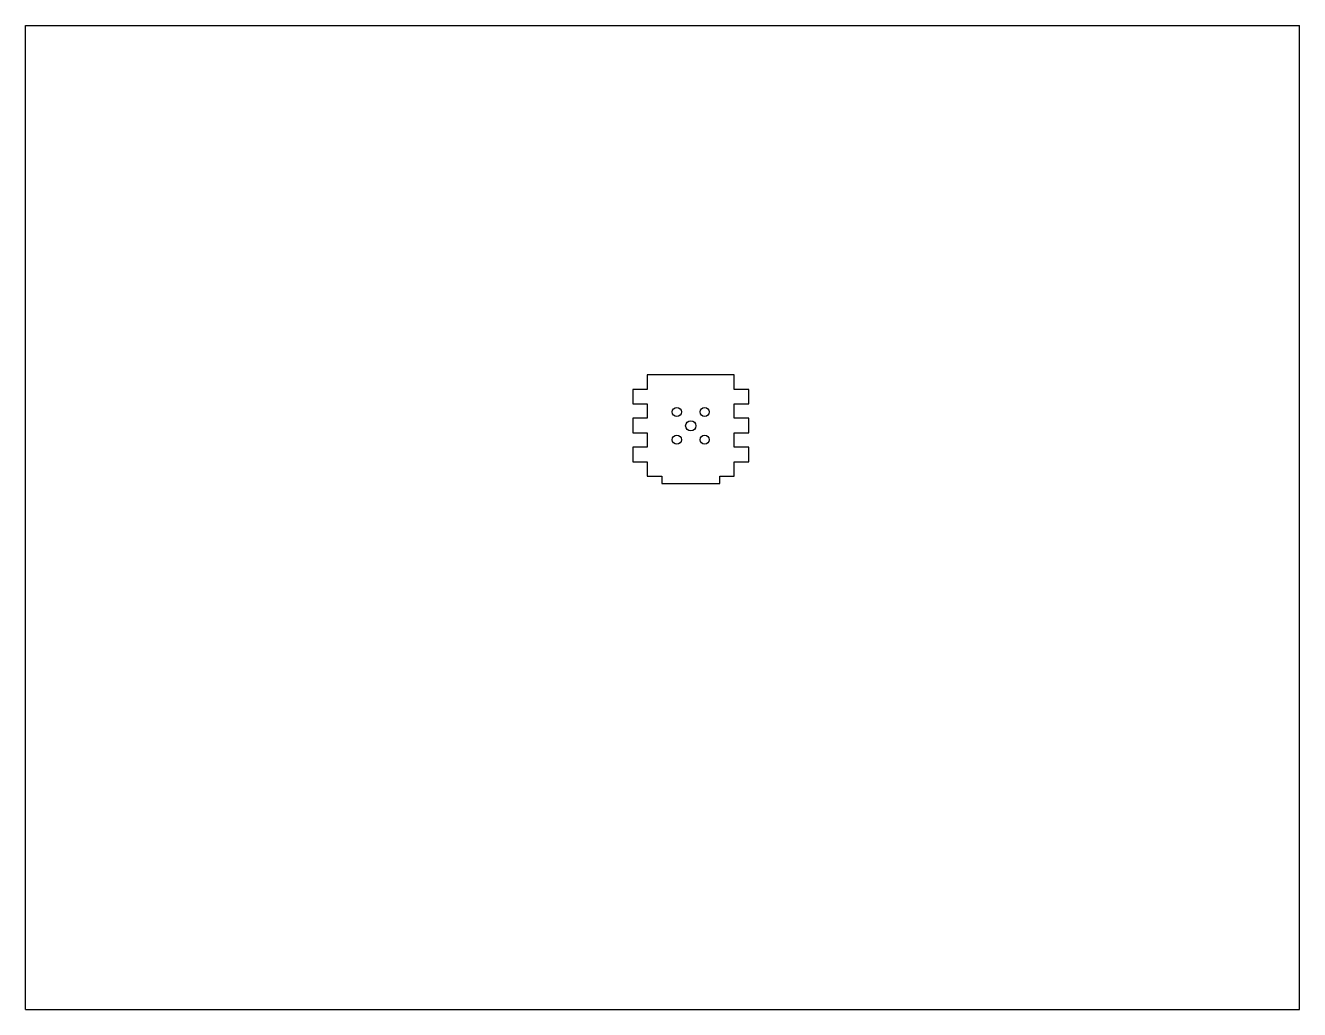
# Model space of a CAD drawing. Header units: inches. Extents: x 0 to 22, y 0 to 17.
import ezdxf

# ---------------------------------------------------------------- set-up
doc = ezdxf.new("R2010")
doc.units = ezdxf.units.IN
doc.header["$LTSCALE"] = 1.21
doc.header["$MEASUREMENT"] = 0
doc.layers.get('0').update_dxf_attribs({"linetype": 'CONTINUOUS'})
doc.layers.add('02___PRT_ALL_AXES', color=7, linetype='CONTINUOUS')

msp = doc.modelspace()

# ---------------------------------------------------------------- linework, layer by layer
at = {"color": 7, "linetype": 'Continuous'}
for p, q in [((0, 0), (0, 17)), ((0, 17), (22, 17)), ((22, 0), (22, 17)), ((10.738, 10.964), (10.738, 10.714)), ((12.238, 10.964), (10.738, 10.964)), ((12.238, 10.714), (12.238, 10.964)), ((10.488, 10.714), (10.488, 10.464)), ((10.738, 10.714), (10.488, 10.714)), ((12.488, 10.714), (12.238, 10.714)), ((12.488, 10.464), (12.488, 10.714)), ((10.488, 10.464), (10.738, 10.464)), ((10.738, 10.464), (10.738, 10.214)), ((12.238, 10.464), (12.488, 10.464)), ((12.238, 10.214), (12.238, 10.464)), ((10.488, 10.214), (10.488, 9.964)), ((10.738, 10.214), (10.488, 10.214)), ((12.488, 10.214), (12.238, 10.214)), ((12.488, 9.964), (12.488, 10.214)), ((10.488, 9.964), (10.738, 9.964)), ((10.738, 9.964), (10.738, 9.714)), ((12.238, 9.964), (12.488, 9.964)), ((12.238, 9.714), (12.238, 9.964)), ((10.488, 9.714), (10.488, 9.464)), ((10.738, 9.714), (10.488, 9.714)), ((12.488, 9.714), (12.238, 9.714)), ((12.488, 9.464), (12.488, 9.714)), ((10.488, 9.464), (10.738, 9.464)), ((10.738, 9.464), (10.738, 9.214)), ((12.238, 9.464), (12.488, 9.464)), ((12.238, 9.214), (12.238, 9.464)), ((10.738, 9.214), (10.988, 9.214)), ((10.988, 9.214), (10.988, 9.089)), ((10.988, 9.089), (11.988, 9.089)), ((11.988, 9.214), (12.238, 9.214)), ((11.988, 9.089), (11.988, 9.214)), ((0, 0), (22, 0))]:
    msp.add_line(p, q, dxfattribs=at)
at = {"layer": '02___PRT_ALL_AXES', "color": 7, "linetype": 'Continuous'}
for centre, radius in [((11.248, 10.324), 0.0787), ((11.728, 10.324), 0.0787), ((11.488, 10.084), 0.0881), ((11.248, 9.844), 0.0787), ((11.728, 9.844), 0.0787)]:
    msp.add_circle(centre, radius, dxfattribs=at)

doc.saveas('drawing.dxf')
